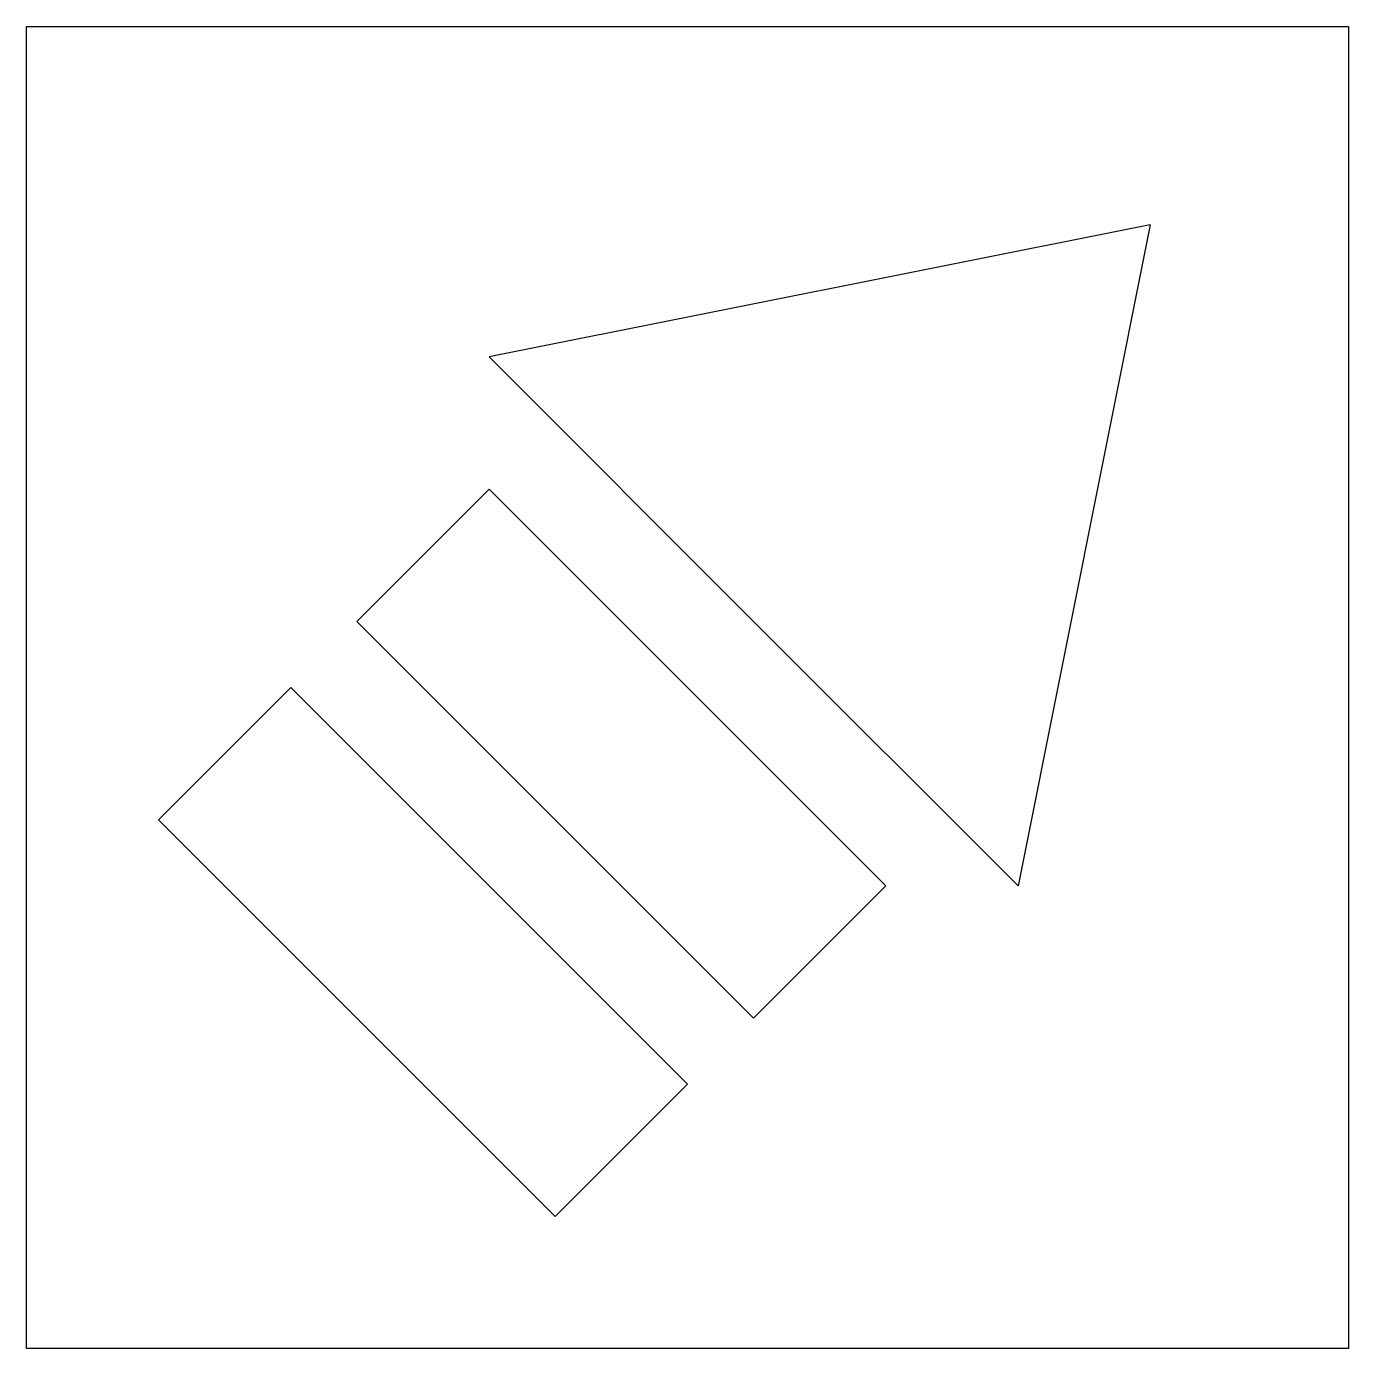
# Model space of a CAD drawing. Header units: millimetres. Extents: x -10 to 0, y 0 to 10.
import ezdxf

# ---------------------------------------------------------------- set-up
doc = ezdxf.new("R2010")
doc.units = ezdxf.units.MM
doc.layers.get('0').update_dxf_attribs({"color": 8, "lineweight": 25, "true_color": 0x808080})

msp = doc.modelspace()

# ---------------------------------------------------------------- linework, layer by layer
for p, q in [((-10, 10), (0, 10)), ((-10, 0), (-10, 10)), ((0, 10), (0, 0)), ((-1.5, 8.5), (-6.5, 7.5)), ((-1.5, 8.5), (-2.5, 3.5)), ((-6.5, 7.5), (-4.5, 5.5)), ((-6.5, 6.5), (-7.5, 5.5)), ((-6.5, 6.5), (-5, 5)), ((-7.5, 5.5), (-6, 4)), ((-2.5, 3.5), (-4.5, 5.5)), ((-8, 5), (-9, 4)), ((-8, 5), (-6.5, 3.5)), ((-3.5, 3.5), (-5, 5)), ((-9, 4), (-7.5, 2.5)), ((-4.5, 2.5), (-6, 4)), ((-5, 2), (-6.5, 3.5)), ((-3.5, 3.5), (-4.5, 2.5)), ((-6, 1), (-7.5, 2.5)), ((-5, 2), (-6, 1)), ((0, 0), (-10, 0))]:
    msp.add_line(p, q)

doc.saveas('drawing.dxf')
